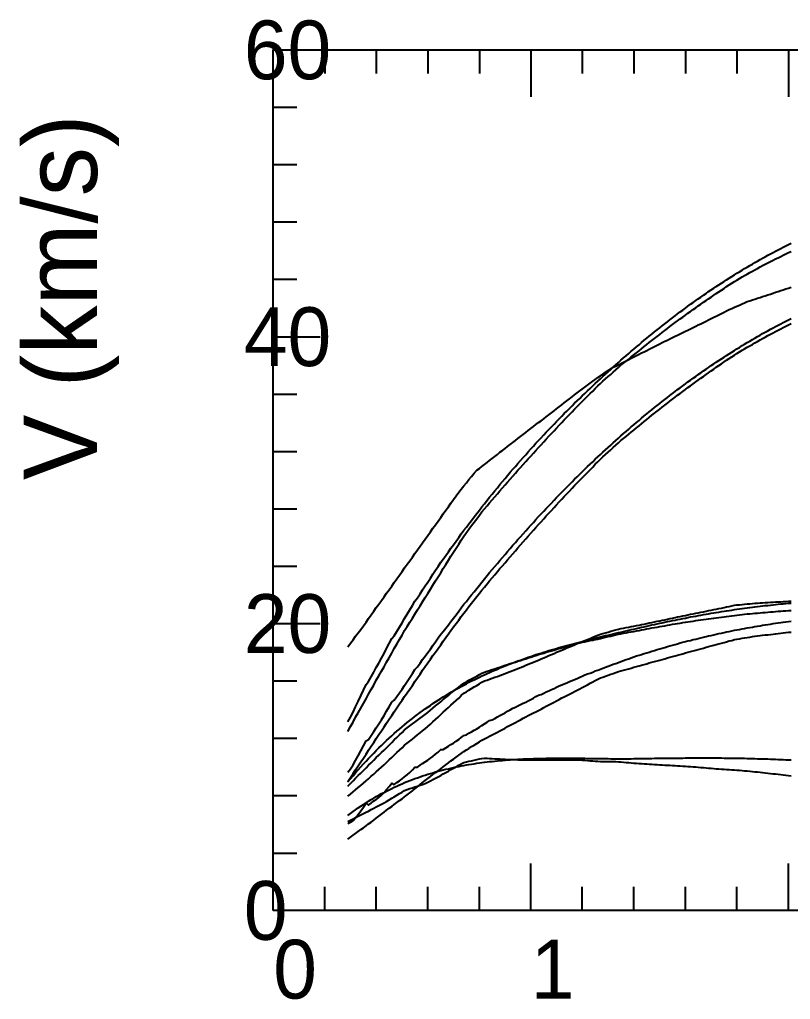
# Model space of a CAD drawing. Extents: x -35 to 181, y -35 to 143.
# Drawn here: x -34.5 to 70.4, y -12.1 to 121.3 of the extents above; entities that cross this region are included whole.
import ezdxf

# ---------------------------------------------------------------- set-up
doc = ezdxf.new("R2010")
doc.units = 0

msp = doc.modelspace()

# ---------------------------------------------------------------- linework, layer by layer
at = {"color": 0}
for p, q in [((7.01, 117.13), (7.01, 113.93)), ((14.03, 117.13), (14.03, 113.93)), ((21.04, 117.13), (21.04, 113.93)), ((28.06, 117.13), (28.06, 113.93)), ((35.07, 117.13), (35.07, 110.73)), ((42.08, 117.13), (42.08, 113.93)), ((49.1, 117.13), (49.1, 113.93)), ((56.11, 117.13), (56.11, 113.93)), ((63.13, 117.13), (63.13, 113.93)), ((70.14, 117.13), (70.14, 110.73)), ((0, 109.32), (3.2, 109.32)), ((0, 101.51), (3.2, 101.51)), ((0, 93.71), (3.2, 93.71)), ((0, 85.9), (3.2, 85.9)), ((0, 78.09), (6.4, 78.09)), ((0, 70.28), (3.2, 70.28)), ((0, 62.47), (3.2, 62.47)), ((0, 54.66), (3.2, 54.66)), ((0, 46.85), (3.2, 46.85)), ((0, 39.04), (6.4, 39.04)), ((0, 31.24), (3.2, 31.24)), ((0, 23.43), (3.2, 23.43)), ((0, 15.62), (3.2, 15.62)), ((0, 7.81), (3.2, 7.81)), ((35.07, 0), (35.07, 6.4)), ((70.14, 0), (70.14, 6.4)), ((7.01, 0), (7.01, 3.2)), ((14.03, 0), (14.03, 3.2)), ((21.04, 0), (21.04, 3.2)), ((28.06, 0), (28.06, 3.2)), ((42.08, 0), (42.08, 3.2)), ((49.1, 0), (49.1, 3.2)), ((56.11, 0), (56.11, 3.2)), ((63.13, 0), (63.13, 3.2))]:
    msp.add_line(p, q, dxfattribs=at)
msp.add_lwpolyline([(0, 0), (0, 117.13), (179.2, 117.13), (179.2, 0)], close=True, dxfattribs=at)
at = {"color": 3}
for points in [[(10.17, 25.68), (10.52, 26.32), (10.87, 27), (11.22, 27.71), (11.57, 28.45), (11.92, 29.2), (12.27, 29.97), (12.63, 30.75), (12.98, 31.14), (13.33, 31.8), (13.68, 32.44), (14.03, 33.05), (14.38, 33.67), (14.73, 34.32), (15.08, 34.97), (15.43, 35.64), (15.78, 36.31), (16.13, 36.99), (16.48, 37.39), (16.83, 37.98), (17.18, 38.57), (17.54, 39.13), (17.89, 39.71), (18.24, 40.3), (18.59, 40.89), (18.94, 41.49), (19.29, 42.09), (19.64, 42.54), (19.99, 43.08), (20.34, 43.63), (20.69, 44.16), (21.04, 44.68), (21.39, 45.21), (21.74, 45.75), (22.09, 46.29), (22.44, 46.83), (22.8, 47.38), (23.15, 47.8), (23.5, 48.3), (23.85, 48.8), (24.2, 49.29), (24.55, 49.77), (24.9, 50.26), (25.25, 50.75), (25.6, 51.25), (25.95, 51.74), (26.3, 52.16), (26.65, 52.63), (27, 53.09), (27.35, 53.56), (27.71, 54.01), (28.06, 54.46), (28.41, 54.91), (28.76, 55.36), (29.11, 55.82), (29.46, 56.27), (29.81, 56.66), (30.16, 57.1), (30.51, 57.54), (30.86, 57.95), (31.21, 58.37), (31.56, 58.79), (31.91, 59.21), (32.26, 59.63), (32.62, 60.05), (32.97, 60.43), (33.32, 60.83), (33.67, 61.23), (34.02, 61.64), (34.37, 62.03), (34.72, 62.42), (35.07, 62.81), (35.42, 63.2), (35.77, 63.59), (36.12, 63.98), (36.47, 64.33), (36.82, 64.71), (37.17, 65.09), (37.53, 65.46), (37.88, 65.82), (38.23, 66.18), (38.58, 66.55), (38.93, 66.91), (39.28, 67.28), (39.63, 67.62), (39.98, 67.97), (40.33, 68.32), (40.68, 68.68), (41.03, 69.02), (41.38, 69.36), (41.73, 69.7), (42.08, 70.04), (42.43, 70.38), (42.79, 70.72), (43.14, 71.05), (43.49, 71.38), (43.84, 71.72), (44.19, 72.04), (44.54, 72.36), (44.89, 72.68), (45.24, 73), (45.59, 73.32), (45.94, 73.64), (46.29, 73.95), (46.64, 74.26), (46.99, 74.57), (47.34, 74.89), (47.7, 75.19), (48.05, 75.5), (48.4, 75.8), (48.75, 76.1), (49.1, 76.4), (49.45, 76.7), (49.8, 77), (50.15, 77.29), (50.5, 77.6), (50.85, 77.88), (51.2, 78.17), (51.55, 78.45), (51.9, 78.73), (52.25, 79.01), (52.61, 79.3), (52.96, 79.57), (53.31, 79.85), (53.66, 80.12), (54.01, 80.4), (54.36, 80.67), (54.71, 80.93), (55.06, 81.2), (55.41, 81.46), (55.76, 81.72), (56.11, 81.98), (56.46, 82.24), (56.81, 82.5), (57.16, 82.76), (57.52, 83), (57.87, 83.25), (58.22, 83.49), (58.57, 83.74), (58.92, 83.98), (59.27, 84.22), (59.62, 84.46), (59.97, 84.69), (60.32, 84.93), (60.67, 85.17), (61.02, 85.39), (61.37, 85.62), (61.72, 85.84), (62.07, 86.06), (62.42, 86.28), (62.78, 86.5), (63.13, 86.72), (63.48, 86.94), (63.83, 87.16), (64.18, 87.37), (64.53, 87.57), (64.88, 87.78), (65.23, 87.98), (65.58, 88.18), (65.93, 88.38), (66.28, 88.58), (66.63, 88.77), (66.98, 88.97), (67.33, 89.17), (67.69, 89.35), (68.04, 89.54), (68.39, 89.72), (68.74, 89.9), (69.09, 90.08), (69.44, 90.26), (69.79, 90.44), (70.14, 90.62), (70.49, 90.8)], [(10.17, 18.8), (10.52, 19.28), (10.87, 19.82), (11.22, 20.41), (11.57, 21.04), (11.92, 21.7), (12.27, 22.38), (12.63, 23.08), (12.98, 23.28), (13.33, 23.82), (13.68, 24.37), (14.03, 24.86), (14.38, 25.39), (14.73, 25.94), (15.08, 26.52), (15.43, 27.11), (15.78, 27.72), (16.13, 28.34), (16.48, 28.6), (16.83, 29.12), (17.18, 29.63), (17.54, 30.12), (17.89, 30.63), (18.24, 31.15), (18.59, 31.69), (18.94, 32.23), (19.29, 32.79), (19.64, 33.15), (19.99, 33.64), (20.34, 34.13), (20.69, 34.61), (21.04, 35.09), (21.39, 35.57), (21.74, 36.07), (22.09, 36.57), (22.44, 37.08), (22.8, 37.59), (23.15, 37.95), (23.5, 38.42), (23.85, 38.89), (24.2, 39.34), (24.55, 39.79), (24.9, 40.25), (25.25, 40.72), (25.6, 41.19), (25.95, 41.67), (26.3, 42.05), (26.65, 42.5), (27, 42.94), (27.35, 43.38), (27.71, 43.81), (28.06, 44.25), (28.41, 44.68), (28.76, 45.12), (29.11, 45.57), (29.46, 46.01), (29.81, 46.38), (30.16, 46.8), (30.51, 47.23), (30.86, 47.64), (31.21, 48.05), (31.56, 48.46), (31.91, 48.87), (32.26, 49.28), (32.62, 49.7), (32.97, 50.07), (33.32, 50.47), (33.67, 50.87), (34.02, 51.27), (34.37, 51.66), (34.72, 52.04), (35.07, 52.43), (35.42, 52.82), (35.77, 53.21), (36.12, 53.61), (36.47, 53.96), (36.82, 54.33), (37.17, 54.72), (37.53, 55.09), (37.88, 55.45), (38.23, 55.82), (38.58, 56.18), (38.93, 56.55), (39.28, 56.92), (39.63, 57.26), (39.98, 57.62), (40.33, 57.97), (40.68, 58.33), (41.03, 58.68), (41.38, 59.02), (41.73, 59.36), (42.08, 59.71), (42.43, 60.05), (42.79, 60.4), (43.14, 60.72), (43.49, 61.06), (43.84, 61.4), (44.19, 61.72), (44.54, 62.05), (44.89, 62.37), (45.24, 62.69), (45.59, 63.02), (45.94, 63.34), (46.29, 63.65), (46.64, 63.97), (46.99, 64.28), (47.34, 64.6), (47.7, 64.9), (48.05, 65.2), (48.4, 65.51), (48.75, 65.81), (49.1, 66.11), (49.45, 66.41), (49.8, 66.7), (50.15, 67), (50.5, 67.3), (50.85, 67.59), (51.2, 67.87), (51.55, 68.15), (51.9, 68.43), (52.25, 68.71), (52.61, 69), (52.96, 69.27), (53.31, 69.55), (53.66, 69.82), (54.01, 70.1), (54.36, 70.36), (54.71, 70.63), (55.06, 70.89), (55.41, 71.15), (55.76, 71.41), (56.11, 71.67), (56.46, 71.93), (56.81, 72.18), (57.16, 72.45), (57.52, 72.69), (57.87, 72.94), (58.22, 73.18), (58.57, 73.43), (58.92, 73.67), (59.27, 73.91), (59.62, 74.15), (59.97, 74.39), (60.32, 74.62), (60.67, 74.86), (61.02, 75.09), (61.37, 75.31), (61.72, 75.54), (62.07, 75.76), (62.42, 75.98), (62.78, 76.2), (63.13, 76.43), (63.48, 76.64), (63.83, 76.87), (64.18, 77.08), (64.53, 77.28), (64.88, 77.49), (65.23, 77.7), (65.58, 77.9), (65.93, 78.1), (66.28, 78.31), (66.63, 78.51), (66.98, 78.7), (67.33, 78.91), (67.69, 79.1), (68.04, 79.29), (68.39, 79.47), (68.74, 79.66), (69.09, 79.85), (69.44, 80.03), (69.79, 80.21), (70.14, 80.4), (70.49, 80.58)], [(10.17, 17.49), (10.52, 17.92), (10.87, 18.33), (11.22, 18.74), (11.57, 19.15), (11.92, 19.54), (12.27, 19.93), (12.63, 20.31), (12.98, 20.69), (13.33, 21.06), (13.68, 21.42), (14.03, 21.77), (14.38, 22.12), (14.73, 22.46), (15.08, 22.8), (15.43, 23.13), (15.78, 23.45), (16.13, 23.77), (16.48, 24.08), (16.83, 24.39), (17.18, 24.69), (17.54, 24.99), (17.89, 25.28), (18.24, 25.56), (18.59, 25.84), (18.94, 26.12), (19.29, 26.39), (19.64, 26.65), (19.99, 26.92), (20.34, 27.17), (20.69, 27.42), (21.04, 27.67), (21.39, 27.91), (21.74, 28.15), (22.09, 28.38), (22.44, 28.61), (22.8, 28.83), (23.15, 29.05), (23.5, 29.27), (23.85, 29.48), (24.2, 29.69), (24.55, 29.9), (24.9, 30.1), (25.25, 30.29), (25.6, 30.49), (25.95, 30.68), (26.3, 30.86), (26.65, 31.05), (27, 31.23), (27.35, 31.4), (27.71, 31.58), (28.06, 31.75), (28.41, 31.91), (28.76, 32.08), (29.11, 32.24), (29.46, 32.39), (29.81, 32.55), (30.16, 32.7), (30.51, 32.85), (30.86, 33), (31.21, 33.14), (31.56, 33.28), (31.91, 33.42), (32.26, 33.56), (32.62, 33.69), (32.97, 33.83), (33.32, 33.96), (33.67, 34.08), (34.02, 34.21), (34.37, 34.33), (34.72, 34.45), (35.07, 34.57), (35.42, 34.69), (35.77, 34.81), (36.12, 34.92), (36.47, 35.03), (36.82, 35.14), (37.17, 35.25), (37.53, 35.36), (37.88, 35.46), (38.23, 35.57), (38.58, 35.67), (38.93, 35.77), (39.28, 35.87), (39.63, 35.97), (39.98, 36.06), (40.33, 36.16), (40.68, 36.25), (41.03, 36.35), (41.38, 36.44), (41.73, 36.53), (42.08, 36.62), (42.43, 36.71), (42.79, 36.8), (43.14, 36.89), (43.49, 36.97), (43.84, 37.06), (44.19, 37.14), (44.54, 37.23), (44.89, 37.31), (45.24, 37.4), (45.59, 37.48), (45.94, 37.56), (46.29, 37.64), (46.64, 37.73), (46.99, 37.81), (47.34, 37.89), (47.7, 37.97), (48.05, 38.05), (48.4, 38.14), (48.75, 38.22), (49.1, 38.3), (49.45, 38.38), (49.8, 38.46), (50.15, 38.54), (50.5, 38.62), (50.85, 38.7), (51.2, 38.78), (51.55, 38.85), (51.9, 38.93), (52.25, 39.01), (52.61, 39.08), (52.96, 39.16), (53.31, 39.23), (53.66, 39.31), (54.01, 39.38), (54.36, 39.45), (54.71, 39.52), (55.06, 39.59), (55.41, 39.66), (55.76, 39.73), (56.11, 39.8), (56.46, 39.87), (56.81, 39.94), (57.16, 40), (57.52, 40.07), (57.87, 40.13), (58.22, 40.19), (58.57, 40.26), (58.92, 40.32), (59.27, 40.38), (59.62, 40.44), (59.97, 40.5), (60.32, 40.56), (60.67, 40.61), (61.02, 40.67), (61.37, 40.72), (61.72, 40.78), (62.07, 40.83), (62.42, 40.88), (62.78, 40.94), (63.13, 40.99), (63.48, 41.04), (63.83, 41.09), (64.18, 41.13), (64.53, 41.18), (64.88, 41.23), (65.23, 41.27), (65.58, 41.32), (65.93, 41.36), (66.28, 41.4), (66.63, 41.44), (66.98, 41.49), (67.33, 41.52), (67.69, 41.56), (68.04, 41.6), (68.39, 41.64), (68.74, 41.67), (69.09, 41.71), (69.44, 41.74), (69.79, 41.78), (70.14, 41.81), (70.49, 41.84)]]:
    msp.add_lwpolyline(points, dxfattribs=at)
at = {"color": 4}
for points in [[(10.17, 24.36), (10.52, 25.01), (10.87, 25.64), (11.22, 26.28), (11.57, 26.91), (11.92, 27.53), (12.27, 28.16), (12.63, 28.78), (12.98, 29.42), (13.33, 30.05), (13.68, 30.68), (14.03, 31.32), (14.38, 31.93), (14.73, 32.55), (15.08, 33.17), (15.43, 33.78), (15.78, 34.4), (16.13, 35.01), (16.48, 35.64), (16.83, 36.25), (17.18, 36.87), (17.54, 37.48), (17.89, 38.08), (18.24, 38.66), (18.59, 39.22), (18.94, 39.78), (19.29, 40.34), (19.64, 40.9), (19.99, 41.46), (20.34, 42.02), (20.69, 42.58), (21.04, 43.14), (21.39, 43.71), (21.74, 44.28), (22.09, 44.85), (22.44, 45.41), (22.8, 45.97), (23.15, 46.55), (23.5, 47.1), (23.85, 47.67), (24.2, 48.22), (24.55, 48.77), (24.9, 49.31), (25.25, 49.86), (25.6, 50.4), (25.95, 50.94), (26.3, 51.42), (26.65, 51.9), (27, 52.37), (27.35, 52.85), (27.71, 53.32), (28.06, 53.78), (28.41, 54.25), (28.76, 54.68), (29.11, 55.08), (29.46, 55.49), (29.81, 55.9), (30.16, 56.3), (30.51, 56.71), (30.86, 57.11), (31.21, 57.51), (31.56, 57.91), (31.91, 58.3), (32.26, 58.7), (32.62, 59.1), (32.97, 59.5), (33.32, 59.9), (33.67, 60.29), (34.02, 60.69), (34.37, 61.08), (34.72, 61.47), (35.07, 61.85), (35.42, 62.23), (35.77, 62.62), (36.12, 63), (36.47, 63.39), (36.82, 63.77), (37.17, 64.16), (37.53, 64.54), (37.88, 64.91), (38.23, 65.29), (38.58, 65.66), (38.93, 66.03), (39.28, 66.4), (39.63, 66.77), (39.98, 67.14), (40.33, 67.5), (40.68, 67.87), (41.03, 68.23), (41.38, 68.58), (41.73, 68.94), (42.08, 69.29), (42.43, 69.63), (42.79, 69.98), (43.14, 70.34), (43.49, 70.68), (43.84, 71.04), (44.19, 71.38), (44.54, 71.71), (44.89, 72.02), (45.24, 72.34), (45.59, 72.65), (45.94, 72.96), (46.29, 73.28), (46.64, 73.59), (46.99, 73.9), (47.34, 74.2), (47.7, 74.49), (48.05, 74.77), (48.4, 75.05), (48.75, 75.34), (49.1, 75.62), (49.45, 75.89), (49.8, 76.18), (50.15, 76.46), (50.5, 76.75), (50.85, 77.03), (51.2, 77.3), (51.55, 77.58), (51.9, 77.85), (52.25, 78.12), (52.61, 78.39), (52.96, 78.67), (53.31, 78.94), (53.66, 79.2), (54.01, 79.47), (54.36, 79.74), (54.71, 80), (55.06, 80.26), (55.41, 80.51), (55.76, 80.77), (56.11, 81.02), (56.46, 81.28), (56.81, 81.53), (57.16, 81.79), (57.52, 82.04), (57.87, 82.28), (58.22, 82.53), (58.57, 82.77), (58.92, 83.01), (59.27, 83.25), (59.62, 83.49), (59.97, 83.73), (60.32, 83.97), (60.67, 84.21), (61.02, 84.44), (61.37, 84.67), (61.72, 84.9), (62.07, 85.13), (62.42, 85.36), (62.78, 85.58), (63.13, 85.8), (63.48, 86.01), (63.83, 86.22), (64.18, 86.42), (64.53, 86.62), (64.88, 86.82), (65.23, 87.01), (65.58, 87.21), (65.93, 87.39), (66.28, 87.58), (66.63, 87.77), (66.98, 87.95), (67.33, 88.14), (67.69, 88.32), (68.04, 88.49), (68.39, 88.67), (68.74, 88.84), (69.09, 89.01), (69.44, 89.18), (69.79, 89.36), (70.14, 89.53), (70.49, 89.7)], [(10.17, 17.54), (10.52, 18.09), (10.87, 18.62), (11.22, 19.15), (11.57, 19.68), (11.92, 20.21), (12.27, 20.74), (12.63, 21.27), (12.98, 21.81), (13.33, 22.34), (13.68, 22.87), (14.03, 23.41), (14.38, 23.94), (14.73, 24.46), (15.08, 24.98), (15.43, 25.5), (15.78, 26.01), (16.13, 26.52), (16.48, 27.05), (16.83, 27.57), (17.18, 28.1), (17.54, 28.6), (17.89, 29.11), (18.24, 29.61), (18.59, 30.12), (18.94, 30.63), (19.29, 31.14), (19.64, 31.66), (19.99, 32.17), (20.34, 32.68), (20.69, 33.2), (21.04, 33.69), (21.39, 34.19), (21.74, 34.68), (22.09, 35.17), (22.44, 35.66), (22.8, 36.15), (23.15, 36.65), (23.5, 37.14), (23.85, 37.63), (24.2, 38.11), (24.55, 38.58), (24.9, 39.05), (25.25, 39.52), (25.6, 39.99), (25.95, 40.46), (26.3, 40.92), (26.65, 41.37), (27, 41.82), (27.35, 42.28), (27.71, 42.72), (28.06, 43.16), (28.41, 43.6), (28.76, 44.02), (29.11, 44.44), (29.46, 44.85), (29.81, 45.28), (30.16, 45.69), (30.51, 46.11), (30.86, 46.52), (31.21, 46.92), (31.56, 47.33), (31.91, 47.74), (32.26, 48.14), (32.62, 48.55), (32.97, 48.96), (33.32, 49.37), (33.67, 49.77), (34.02, 50.18), (34.37, 50.57), (34.72, 50.96), (35.07, 51.35), (35.42, 51.74), (35.77, 52.12), (36.12, 52.51), (36.47, 52.9), (36.82, 53.29), (37.17, 53.69), (37.53, 54.07), (37.88, 54.45), (38.23, 54.83), (38.58, 55.21), (38.93, 55.59), (39.28, 55.96), (39.63, 56.34), (39.98, 56.71), (40.33, 57.08), (40.68, 57.46), (41.03, 57.82), (41.38, 58.18), (41.73, 58.54), (42.08, 58.9), (42.43, 59.26), (42.79, 59.62), (43.14, 59.99), (43.49, 60.35), (43.84, 60.72), (44.19, 61.07), (44.54, 61.43), (44.89, 61.73), (45.24, 62.05), (45.59, 62.36), (45.94, 62.68), (46.29, 63), (46.64, 63.32), (46.99, 63.63), (47.34, 63.94), (47.7, 64.23), (48.05, 64.52), (48.4, 64.81), (48.75, 65.1), (49.1, 65.38), (49.45, 65.67), (49.8, 65.97), (50.15, 66.25), (50.5, 66.55), (50.85, 66.83), (51.2, 67.11), (51.55, 67.39), (51.9, 67.66), (52.25, 67.94), (52.61, 68.21), (52.96, 68.49), (53.31, 68.77), (53.66, 69.04), (54.01, 69.32), (54.36, 69.58), (54.71, 69.85), (55.06, 70.11), (55.41, 70.37), (55.76, 70.63), (56.11, 70.89), (56.46, 71.16), (56.81, 71.42), (57.16, 71.68), (57.52, 71.93), (57.87, 72.19), (58.22, 72.44), (58.57, 72.69), (58.92, 72.93), (59.27, 73.18), (59.62, 73.43), (59.97, 73.68), (60.32, 73.92), (60.67, 74.17), (61.02, 74.41), (61.37, 74.65), (61.72, 74.88), (62.07, 75.11), (62.42, 75.35), (62.78, 75.58), (63.13, 75.81), (63.48, 76.02), (63.83, 76.24), (64.18, 76.44), (64.53, 76.65), (64.88, 76.85), (65.23, 77.05), (65.58, 77.26), (65.93, 77.45), (66.28, 77.65), (66.63, 77.84), (66.98, 78.03), (67.33, 78.23), (67.69, 78.42), (68.04, 78.6), (68.39, 78.78), (68.74, 78.96), (69.09, 79.14), (69.44, 79.32), (69.79, 79.51), (70.14, 79.69), (70.49, 79.87)], [(10.17, 16.91), (10.52, 17.27), (10.87, 17.63), (11.22, 17.99), (11.57, 18.35), (11.92, 18.7), (12.27, 19.05), (12.63, 19.4), (12.98, 19.75), (13.33, 20.1), (13.68, 20.45), (14.03, 20.8), (14.38, 21.14), (14.73, 21.48), (15.08, 21.82), (15.43, 22.15), (15.78, 22.51), (16.13, 22.86), (16.48, 23.2), (16.83, 23.54), (17.18, 23.88), (17.54, 24.22), (17.89, 24.56), (18.24, 24.85), (18.59, 25.11), (18.94, 25.38), (19.29, 25.64), (19.64, 25.9), (19.99, 26.15), (20.34, 26.41), (20.69, 26.66), (21.04, 26.95), (21.39, 27.24), (21.74, 27.54), (22.09, 27.83), (22.44, 28.12), (22.8, 28.41), (23.15, 28.69), (23.5, 28.98), (23.85, 29.26), (24.2, 29.55), (24.55, 29.83), (24.9, 30.11), (25.25, 30.39), (25.6, 30.67), (25.95, 30.94), (26.3, 31.13), (26.65, 31.33), (27, 31.52), (27.35, 31.71), (27.71, 31.9), (28.06, 32.09), (28.41, 32.28), (28.76, 32.43), (29.11, 32.55), (29.46, 32.67), (29.81, 32.79), (30.16, 32.9), (30.51, 33.02), (30.86, 33.13), (31.21, 33.25), (31.56, 33.36), (31.91, 33.48), (32.26, 33.59), (32.62, 33.7), (32.97, 33.81), (33.32, 33.92), (33.67, 34.03), (34.02, 34.14), (34.37, 34.26), (34.72, 34.37), (35.07, 34.48), (35.42, 34.59), (35.77, 34.7), (36.12, 34.81), (36.47, 34.92), (36.82, 35.02), (37.17, 35.13), (37.53, 35.23), (37.88, 35.34), (38.23, 35.44), (38.58, 35.54), (38.93, 35.64), (39.28, 35.74), (39.63, 35.84), (39.98, 35.94), (40.33, 36.03), (40.68, 36.13), (41.03, 36.22), (41.38, 36.32), (41.73, 36.41), (42.08, 36.49), (42.43, 36.57), (42.79, 36.64), (43.14, 36.72), (43.49, 36.79), (43.84, 36.87), (44.19, 36.94), (44.54, 37.01), (44.89, 37.1), (45.24, 37.18), (45.59, 37.26), (45.94, 37.35), (46.29, 37.43), (46.64, 37.51), (46.99, 37.59), (47.34, 37.66), (47.7, 37.72), (48.05, 37.79), (48.4, 37.85), (48.75, 37.92), (49.1, 37.98), (49.45, 38.04), (49.8, 38.11), (50.15, 38.18), (50.5, 38.24), (50.85, 38.31), (51.2, 38.37), (51.55, 38.44), (51.9, 38.5), (52.25, 38.56), (52.61, 38.63), (52.96, 38.69), (53.31, 38.75), (53.66, 38.81), (54.01, 38.88), (54.36, 38.94), (54.71, 39), (55.06, 39.06), (55.41, 39.11), (55.76, 39.17), (56.11, 39.23), (56.46, 39.28), (56.81, 39.34), (57.16, 39.39), (57.52, 39.44), (57.87, 39.49), (58.22, 39.54), (58.57, 39.59), (58.92, 39.64), (59.27, 39.69), (59.62, 39.73), (59.97, 39.78), (60.32, 39.82), (60.67, 39.87), (61.02, 39.92), (61.37, 39.97), (61.72, 40.02), (62.07, 40.06), (62.42, 40.11), (62.78, 40.15), (63.13, 40.19), (63.48, 40.23), (63.83, 40.27), (64.18, 40.31), (64.53, 40.35), (64.88, 40.38), (65.23, 40.42), (65.58, 40.45), (65.93, 40.48), (66.28, 40.52), (66.63, 40.55), (66.98, 40.57), (67.33, 40.6), (67.69, 40.63), (68.04, 40.66), (68.39, 40.69), (68.74, 40.71), (69.09, 40.74), (69.44, 40.77), (69.79, 40.79), (70.14, 40.82), (70.49, 40.84)]]:
    msp.add_lwpolyline(points, dxfattribs=at)
at = {"color": 6}
for points in [[(10.17, 35.89), (10.52, 36.36), (10.87, 36.84), (11.22, 37.31), (11.57, 37.78), (11.92, 38.25), (12.27, 38.75), (12.63, 39.24), (12.98, 39.73), (13.33, 40.23), (13.68, 40.72), (14.03, 41.21), (14.38, 41.7), (14.73, 42.19), (15.08, 42.68), (15.43, 43.17), (15.78, 43.65), (16.13, 44.15), (16.48, 44.64), (16.83, 45.14), (17.18, 45.63), (17.54, 46.12), (17.89, 46.62), (18.24, 47.11), (18.59, 47.6), (18.94, 48.09), (19.29, 48.58), (19.64, 49.07), (19.99, 49.56), (20.34, 50.05), (20.69, 50.54), (21.04, 51.04), (21.39, 51.53), (21.74, 52.02), (22.09, 52.5), (22.44, 52.99), (22.8, 53.48), (23.15, 53.97), (23.5, 54.46), (23.85, 54.95), (24.2, 55.44), (24.55, 55.93), (24.9, 56.42), (25.25, 56.91), (25.6, 57.35), (25.95, 57.78), (26.3, 58.21), (26.65, 58.64), (27, 59.07), (27.35, 59.5), (27.71, 59.93), (28.06, 60.16), (28.41, 60.43), (28.76, 60.71), (29.11, 60.98), (29.46, 61.25), (29.81, 61.53), (30.16, 61.8), (30.51, 62.07), (30.86, 62.35), (31.21, 62.62), (31.56, 62.89), (31.91, 63.16), (32.26, 63.43), (32.62, 63.7), (32.97, 63.97), (33.32, 64.24), (33.67, 64.51), (34.02, 64.78), (34.37, 65.05), (34.72, 65.32), (35.07, 65.58), (35.42, 65.85), (35.77, 66.12), (36.12, 66.39), (36.47, 66.66), (36.82, 66.93), (37.17, 67.2), (37.53, 67.47), (37.88, 67.74), (38.23, 68.01), (38.58, 68.28), (38.93, 68.55), (39.28, 68.82), (39.63, 69.09), (39.98, 69.36), (40.33, 69.63), (40.68, 69.9), (41.03, 70.17), (41.38, 70.44), (41.73, 70.7), (42.08, 70.97), (42.43, 71.24), (42.79, 71.5), (43.14, 71.77), (43.49, 72.04), (43.84, 72.28), (44.19, 72.52), (44.54, 72.76), (44.89, 73), (45.24, 73.24), (45.59, 73.48), (45.94, 73.72), (46.29, 73.93), (46.64, 74.1), (46.99, 74.28), (47.34, 74.46), (47.7, 74.64), (48.05, 74.82), (48.4, 75), (48.75, 75.18), (49.1, 75.35), (49.45, 75.53), (49.8, 75.7), (50.15, 75.88), (50.5, 76.05), (50.85, 76.23), (51.2, 76.4), (51.55, 76.58), (51.9, 76.76), (52.25, 76.93), (52.61, 77.11), (52.96, 77.28), (53.31, 77.46), (53.66, 77.63), (54.01, 77.81), (54.36, 77.98), (54.71, 78.15), (55.06, 78.32), (55.41, 78.49), (55.76, 78.66), (56.11, 78.83), (56.46, 79), (56.81, 79.17), (57.16, 79.34), (57.52, 79.51), (57.87, 79.69), (58.22, 79.86), (58.57, 80.03), (58.92, 80.2), (59.27, 80.38), (59.62, 80.55), (59.97, 80.73), (60.32, 80.9), (60.67, 81.08), (61.02, 81.25), (61.37, 81.43), (61.72, 81.61), (62.07, 81.78), (62.42, 81.93), (62.78, 82.09), (63.13, 82.24), (63.48, 82.4), (63.83, 82.56), (64.18, 82.71), (64.53, 82.87), (64.88, 82.99), (65.23, 83.1), (65.58, 83.22), (65.93, 83.33), (66.28, 83.44), (66.63, 83.56), (66.98, 83.67), (67.33, 83.78), (67.69, 83.9), (68.04, 84.01), (68.39, 84.13), (68.74, 84.25), (69.09, 84.36), (69.44, 84.48), (69.79, 84.59), (70.14, 84.71), (70.49, 84.82)], [(10.17, 9.7), (10.52, 9.96), (10.87, 10.22), (11.22, 10.48), (11.57, 10.73), (11.92, 10.99), (12.27, 11.25), (12.63, 11.5), (12.98, 11.77), (13.33, 12.03), (13.68, 12.3), (14.03, 12.57), (14.38, 12.83), (14.73, 13.1), (15.08, 13.37), (15.43, 13.64), (15.78, 13.9), (16.13, 14.16), (16.48, 14.42), (16.83, 14.68), (17.18, 14.94), (17.54, 15.2), (17.89, 15.46), (18.24, 15.73), (18.59, 16.01), (18.94, 16.29), (19.29, 16.57), (19.64, 16.84), (19.99, 17.12), (20.34, 17.4), (20.69, 17.67), (21.04, 17.94), (21.39, 18.21), (21.74, 18.48), (22.09, 18.75), (22.44, 19.02), (22.8, 19.29), (23.15, 19.56), (23.5, 19.82), (23.85, 20.08), (24.2, 20.34), (24.55, 20.6), (24.9, 20.85), (25.25, 21.11), (25.6, 21.37), (25.95, 21.62), (26.3, 21.84), (26.65, 22.06), (27, 22.29), (27.35, 22.51), (27.71, 22.73), (28.06, 22.95), (28.41, 23.17), (28.76, 23.37), (29.11, 23.55), (29.46, 23.73), (29.81, 23.91), (30.16, 24.09), (30.51, 24.27), (30.86, 24.45), (31.21, 24.63), (31.56, 24.82), (31.91, 25.01), (32.26, 25.2), (32.62, 25.39), (32.97, 25.58), (33.32, 25.77), (33.67, 25.96), (34.02, 26.15), (34.37, 26.33), (34.72, 26.51), (35.07, 26.69), (35.42, 26.87), (35.77, 27.05), (36.12, 27.23), (36.47, 27.41), (36.82, 27.6), (37.17, 27.79), (37.53, 27.97), (37.88, 28.16), (38.23, 28.35), (38.58, 28.54), (38.93, 28.73), (39.28, 28.92), (39.63, 29.09), (39.98, 29.27), (40.33, 29.45), (40.68, 29.63), (41.03, 29.81), (41.38, 29.98), (41.73, 30.16), (42.08, 30.35), (42.43, 30.54), (42.79, 30.72), (43.14, 30.91), (43.49, 31.1), (43.84, 31.28), (44.19, 31.47), (44.54, 31.66), (44.89, 31.76), (45.24, 31.89), (45.59, 32.01), (45.94, 32.14), (46.29, 32.26), (46.64, 32.38), (46.99, 32.51), (47.34, 32.61), (47.7, 32.71), (48.05, 32.8), (48.4, 32.9), (48.75, 32.99), (49.1, 33.09), (49.45, 33.18), (49.8, 33.28), (50.15, 33.38), (50.5, 33.48), (50.85, 33.58), (51.2, 33.68), (51.55, 33.77), (51.9, 33.87), (52.25, 33.97), (52.61, 34.07), (52.96, 34.17), (53.31, 34.26), (53.66, 34.36), (54.01, 34.46), (54.36, 34.56), (54.71, 34.65), (55.06, 34.75), (55.41, 34.85), (55.76, 34.94), (56.11, 35.04), (56.46, 35.13), (56.81, 35.23), (57.16, 35.32), (57.52, 35.42), (57.87, 35.52), (58.22, 35.61), (58.57, 35.71), (58.92, 35.81), (59.27, 35.91), (59.62, 36), (59.97, 36.1), (60.32, 36.2), (60.67, 36.29), (61.02, 36.39), (61.37, 36.48), (61.72, 36.57), (62.07, 36.67), (62.42, 36.76), (62.78, 36.86), (63.13, 36.93), (63.48, 36.98), (63.83, 37.04), (64.18, 37.1), (64.53, 37.15), (64.88, 37.21), (65.23, 37.27), (65.58, 37.32), (65.93, 37.36), (66.28, 37.4), (66.63, 37.45), (66.98, 37.49), (67.33, 37.53), (67.69, 37.57), (68.04, 37.61), (68.39, 37.66), (68.74, 37.69), (69.09, 37.73), (69.44, 37.77), (69.79, 37.81), (70.14, 37.85), (70.49, 37.89)]]:
    msp.add_lwpolyline(points, dxfattribs=at)
at = {"color": 1}
msp.add_lwpolyline([(10.17, 15.53), (10.52, 15.83), (10.87, 16.12), (11.22, 16.42), (11.57, 16.72), (11.92, 17.02), (12.27, 17.32), (12.63, 17.62), (12.98, 17.93), (13.33, 18.25), (13.68, 18.56), (14.03, 18.88), (14.38, 19.2), (14.73, 19.51), (15.08, 19.83), (15.43, 20.15), (15.78, 20.48), (16.13, 20.82), (16.48, 21.15), (16.83, 21.48), (17.18, 21.82), (17.54, 22.15), (17.89, 22.48), (18.24, 22.78), (18.59, 23.05), (18.94, 23.33), (19.29, 23.6), (19.64, 23.88), (19.99, 24.16), (20.34, 24.43), (20.69, 24.71), (21.04, 25.02), (21.39, 25.35), (21.74, 25.67), (22.09, 26), (22.44, 26.32), (22.8, 26.65), (23.15, 26.97), (23.5, 27.3), (23.85, 27.62), (24.2, 27.94), (24.55, 28.26), (24.9, 28.58), (25.25, 28.91), (25.6, 29.23), (25.95, 29.55), (26.3, 29.76), (26.65, 29.98), (27, 30.2), (27.35, 30.41), (27.71, 30.63), (28.06, 30.85), (28.41, 31.07), (28.76, 31.24), (29.11, 31.36), (29.46, 31.48), (29.81, 31.61), (30.16, 31.73), (30.51, 31.85), (30.86, 31.98), (31.21, 32.1), (31.56, 32.24), (31.91, 32.38), (32.26, 32.52), (32.62, 32.66), (32.97, 32.8), (33.32, 32.94), (33.67, 33.08), (34.02, 33.22), (34.37, 33.36), (34.72, 33.51), (35.07, 33.65), (35.42, 33.79), (35.77, 33.93), (36.12, 34.08), (36.47, 34.22), (36.82, 34.37), (37.17, 34.52), (37.53, 34.68), (37.88, 34.83), (38.23, 34.98), (38.58, 35.13), (38.93, 35.29), (39.28, 35.44), (39.63, 35.58), (39.98, 35.73), (40.33, 35.88), (40.68, 36.02), (41.03, 36.17), (41.38, 36.32), (41.73, 36.46), (42.08, 36.6), (42.43, 36.74), (42.79, 36.89), (43.14, 37.03), (43.49, 37.17), (43.84, 37.31), (44.19, 37.45), (44.54, 37.59), (44.89, 37.68), (45.24, 37.78), (45.59, 37.89), (45.94, 37.99), (46.29, 38.09), (46.64, 38.19), (46.99, 38.3), (47.34, 38.37), (47.7, 38.43), (48.05, 38.5), (48.4, 38.56), (48.75, 38.63), (49.1, 38.7), (49.45, 38.76), (49.8, 38.83), (50.15, 38.9), (50.5, 38.98), (50.85, 39.05), (51.2, 39.12), (51.55, 39.2), (51.9, 39.27), (52.25, 39.35), (52.61, 39.42), (52.96, 39.49), (53.31, 39.57), (53.66, 39.64), (54.01, 39.72), (54.36, 39.79), (54.71, 39.87), (55.06, 39.94), (55.41, 40.01), (55.76, 40.08), (56.11, 40.16), (56.46, 40.23), (56.81, 40.3), (57.16, 40.37), (57.52, 40.45), (57.87, 40.52), (58.22, 40.59), (58.57, 40.66), (58.92, 40.73), (59.27, 40.8), (59.62, 40.87), (59.97, 40.94), (60.32, 41.01), (60.67, 41.09), (61.02, 41.16), (61.37, 41.23), (61.72, 41.31), (62.07, 41.38), (62.42, 41.45), (62.78, 41.53), (63.13, 41.58), (63.48, 41.61), (63.83, 41.65), (64.18, 41.68), (64.53, 41.72), (64.88, 41.75), (65.23, 41.79), (65.58, 41.83), (65.93, 41.84), (66.28, 41.86), (66.63, 41.88), (66.98, 41.9), (67.33, 41.92), (67.69, 41.94), (68.04, 41.96), (68.39, 41.98), (68.74, 42), (69.09, 42.02), (69.44, 42.04), (69.79, 42.06), (70.14, 42.08), (70.49, 42.1)], dxfattribs=at)
at = {"color": 2}
for points in [[(10.17, 15.53), (10.52, 15.83), (10.87, 16.12), (11.22, 16.42), (11.57, 16.72), (11.92, 17.02), (12.27, 17.32), (12.63, 17.62), (12.98, 17.93), (13.33, 18.25), (13.68, 18.56), (14.03, 18.88), (14.38, 19.2), (14.73, 19.51), (15.08, 19.83), (15.43, 20.15), (15.78, 20.48), (16.13, 20.82), (16.48, 21.15), (16.83, 21.48), (17.18, 21.82), (17.54, 22.15), (17.89, 22.48), (18.24, 22.78), (18.59, 23.05), (18.94, 23.33), (19.29, 23.6), (19.64, 23.88), (19.99, 24.16), (20.34, 24.43), (20.69, 24.71), (21.04, 25.02), (21.39, 25.35), (21.74, 25.67), (22.09, 26), (22.44, 26.32), (22.8, 26.65), (23.15, 26.97), (23.5, 27.3), (23.85, 27.62), (24.2, 27.94), (24.55, 28.26), (24.9, 28.58), (25.25, 28.91), (25.6, 29.23), (25.95, 29.55), (26.3, 29.76), (26.65, 29.98), (27, 30.2), (27.35, 30.41), (27.71, 30.63), (28.06, 30.85), (28.41, 31.07), (28.76, 31.24), (29.11, 31.36), (29.46, 31.48), (29.81, 31.61), (30.16, 31.73), (30.51, 31.85), (30.86, 31.98), (31.21, 32.1), (31.56, 32.24), (31.91, 32.38), (32.26, 32.52), (32.62, 32.66), (32.97, 32.8), (33.32, 32.94), (33.67, 33.08), (34.02, 33.22), (34.37, 33.36), (34.72, 33.51), (35.07, 33.65), (35.42, 33.79), (35.77, 33.93), (36.12, 34.08), (36.47, 34.22), (36.82, 34.37), (37.17, 34.52), (37.53, 34.68), (37.88, 34.83), (38.23, 34.98), (38.58, 35.13), (38.93, 35.29), (39.28, 35.44), (39.63, 35.58), (39.98, 35.73), (40.33, 35.88), (40.68, 36.02), (41.03, 36.17), (41.38, 36.32), (41.73, 36.46), (42.08, 36.6), (42.43, 36.74), (42.79, 36.89), (43.14, 37.03), (43.49, 37.17), (43.84, 37.31), (44.19, 37.45), (44.54, 37.59), (44.89, 37.68), (45.24, 37.78), (45.59, 37.89), (45.94, 37.99), (46.29, 38.09), (46.64, 38.19), (46.99, 38.3), (47.34, 38.37), (47.7, 38.43), (48.05, 38.5), (48.4, 38.56), (48.75, 38.63), (49.1, 38.7), (49.45, 38.76), (49.8, 38.83), (50.15, 38.9), (50.5, 38.98), (50.85, 39.05), (51.2, 39.12), (51.55, 39.2), (51.9, 39.27), (52.25, 39.35), (52.61, 39.42), (52.96, 39.49), (53.31, 39.57), (53.66, 39.64), (54.01, 39.72), (54.36, 39.79), (54.71, 39.87), (55.06, 39.94), (55.41, 40.01), (55.76, 40.08), (56.11, 40.16), (56.46, 40.23), (56.81, 40.3), (57.16, 40.37), (57.52, 40.45), (57.87, 40.52), (58.22, 40.59), (58.57, 40.66), (58.92, 40.73), (59.27, 40.8), (59.62, 40.87), (59.97, 40.94), (60.32, 41.01), (60.67, 41.09), (61.02, 41.16), (61.37, 41.23), (61.72, 41.31), (62.07, 41.38), (62.42, 41.45), (62.78, 41.53), (63.13, 41.58), (63.48, 41.61), (63.83, 41.65), (64.18, 41.68), (64.53, 41.72), (64.88, 41.75), (65.23, 41.79), (65.58, 41.83), (65.93, 41.84), (66.28, 41.86), (66.63, 41.88), (66.98, 41.9), (67.33, 41.92), (67.69, 41.94), (68.04, 41.96), (68.39, 41.98), (68.74, 42), (69.09, 42.02), (69.44, 42.04), (69.79, 42.06), (70.14, 42.08), (70.49, 42.1)], [(10.17, 11.83), (10.52, 11.99), (10.87, 12.26), (11.22, 12.62), (11.57, 13.06), (11.92, 13.54), (12.27, 14.05), (12.63, 14.59), (12.98, 14.31), (13.33, 14.6), (13.68, 14.9), (14.03, 15.09), (14.38, 15.37), (14.73, 15.7), (15.08, 16.07), (15.43, 16.46), (15.78, 16.88), (16.13, 17.32), (16.48, 17.15), (16.83, 17.42), (17.18, 17.65), (17.54, 17.89), (17.89, 18.16), (18.24, 18.46), (18.59, 18.78), (18.94, 19.12), (19.29, 19.48), (19.64, 19.5), (19.99, 19.75), (20.34, 19.99), (20.69, 20.21), (21.04, 20.44), (21.39, 20.7), (21.74, 20.97), (22.09, 21.26), (22.44, 21.56), (22.8, 21.88), (23.15, 21.9), (23.5, 22.13), (23.85, 22.35), (24.2, 22.56), (24.55, 22.78), (24.9, 23.02), (25.25, 23.27), (25.6, 23.53), (25.95, 23.8), (26.3, 23.9), (26.65, 24.11), (27, 24.32), (27.35, 24.52), (27.71, 24.72), (28.06, 24.93), (28.41, 25.15), (28.76, 25.38), (29.11, 25.62), (29.46, 25.86), (29.81, 25.95), (30.16, 26.14), (30.51, 26.34), (30.86, 26.52), (31.21, 26.71), (31.56, 26.91), (31.91, 27.11), (32.26, 27.32), (32.62, 27.54), (32.97, 27.65), (33.32, 27.83), (33.67, 28.01), (34.02, 28.19), (34.37, 28.36), (34.72, 28.54), (35.07, 28.72), (35.42, 28.91), (35.77, 29.1), (36.12, 29.29), (36.47, 29.4), (36.82, 29.56), (37.17, 29.73), (37.53, 29.89), (37.88, 30.05), (38.23, 30.21), (38.58, 30.38), (38.93, 30.55), (39.28, 30.72), (39.63, 30.84), (39.98, 30.99), (40.33, 31.14), (40.68, 31.29), (41.03, 31.44), (41.38, 31.58), (41.73, 31.74), (42.08, 31.89), (42.43, 32.05), (42.79, 32.2), (43.14, 32.3), (43.49, 32.44), (43.84, 32.59), (44.19, 32.72), (44.54, 32.85), (44.89, 32.98), (45.24, 33.12), (45.59, 33.26), (45.94, 33.4), (46.29, 33.51), (46.64, 33.63), (46.99, 33.76), (47.34, 33.89), (47.7, 34.01), (48.05, 34.13), (48.4, 34.25), (48.75, 34.37), (49.1, 34.5), (49.45, 34.63), (49.8, 34.72), (50.15, 34.83), (50.5, 34.95), (50.85, 35.06), (51.2, 35.17), (51.55, 35.27), (51.9, 35.39), (52.25, 35.5), (52.61, 35.61), (52.96, 35.7), (53.31, 35.8), (53.66, 35.9), (54.01, 36.01), (54.36, 36.1), (54.71, 36.2), (55.06, 36.3), (55.41, 36.4), (55.76, 36.5), (56.11, 36.6), (56.46, 36.67), (56.81, 36.76), (57.16, 36.86), (57.52, 36.94), (57.87, 37.02), (58.22, 37.11), (58.57, 37.2), (58.92, 37.28), (59.27, 37.37), (59.62, 37.44), (59.97, 37.52), (60.32, 37.6), (60.67, 37.68), (61.02, 37.75), (61.37, 37.83), (61.72, 37.9), (62.07, 37.98), (62.42, 38.05), (62.78, 38.13), (63.13, 38.18), (63.48, 38.25), (63.83, 38.32), (64.18, 38.39), (64.53, 38.45), (64.88, 38.51), (65.23, 38.57), (65.58, 38.64), (65.93, 38.7), (66.28, 38.75), (66.63, 38.81), (66.98, 38.87), (67.33, 38.92), (67.69, 38.98), (68.04, 39.03), (68.39, 39.08), (68.74, 39.13), (69.09, 39.18), (69.44, 39.24), (69.79, 39.28), (70.14, 39.32), (70.49, 39.37)], [(10.17, 12.92), (10.52, 13.19), (10.87, 13.45), (11.22, 13.7), (11.57, 13.95), (11.92, 14.19), (12.27, 14.42), (12.63, 14.65), (12.98, 14.87), (13.33, 15.08), (13.68, 15.29), (14.03, 15.5), (14.38, 15.69), (14.73, 15.89), (15.08, 16.07), (15.43, 16.25), (15.78, 16.43), (16.13, 16.6), (16.48, 16.77), (16.83, 16.93), (17.18, 17.09), (17.54, 17.24), (17.89, 17.39), (18.24, 17.53), (18.59, 17.67), (18.94, 17.81), (19.29, 17.94), (19.64, 18.06), (19.99, 18.19), (20.34, 18.31), (20.69, 18.42), (21.04, 18.53), (21.39, 18.64), (21.74, 18.74), (22.09, 18.84), (22.44, 18.94), (22.8, 19.03), (23.15, 19.12), (23.5, 19.21), (23.85, 19.29), (24.2, 19.38), (24.55, 19.45), (24.9, 19.53), (25.25, 19.6), (25.6, 19.67), (25.95, 19.73), (26.3, 19.8), (26.65, 19.86), (27, 19.91), (27.35, 19.97), (27.71, 20.02), (28.06, 20.07), (28.41, 20.12), (28.76, 20.17), (29.11, 20.21), (29.46, 20.25), (29.81, 20.29), (30.16, 20.33), (30.51, 20.36), (30.86, 20.39), (31.21, 20.42), (31.56, 20.45), (31.91, 20.48), (32.26, 20.5), (32.62, 20.53), (32.97, 20.55), (33.32, 20.57), (33.67, 20.59), (34.02, 20.61), (34.37, 20.62), (34.72, 20.64), (35.07, 20.65), (35.42, 20.66), (35.77, 20.67), (36.12, 20.68), (36.47, 20.69), (36.82, 20.69), (37.17, 20.7), (37.53, 20.7), (37.88, 20.71), (38.23, 20.71), (38.58, 20.71), (38.93, 20.72), (39.28, 20.72), (39.63, 20.72), (39.98, 20.71), (40.33, 20.71), (40.68, 20.71), (41.03, 20.71), (41.38, 20.71), (41.73, 20.7), (42.08, 20.7), (42.43, 20.7), (42.79, 20.69), (43.14, 20.69), (43.49, 20.68), (43.84, 20.68), (44.19, 20.67), (44.54, 20.67), (44.89, 20.66), (45.24, 20.66), (45.59, 20.66), (45.94, 20.65), (46.29, 20.65), (46.64, 20.65), (46.99, 20.65), (47.34, 20.64), (47.7, 20.65), (48.05, 20.65), (48.4, 20.65), (48.75, 20.65), (49.1, 20.66), (49.45, 20.66), (49.8, 20.67), (50.15, 20.67), (50.5, 20.68), (50.85, 20.68), (51.2, 20.69), (51.55, 20.69), (51.9, 20.7), (52.25, 20.7), (52.61, 20.71), (52.96, 20.71), (53.31, 20.72), (53.66, 20.72), (54.01, 20.73), (54.36, 20.73), (54.71, 20.73), (55.06, 20.74), (55.41, 20.74), (55.76, 20.74), (56.11, 20.75), (56.46, 20.75), (56.81, 20.75), (57.16, 20.75), (57.52, 20.75), (57.87, 20.76), (58.22, 20.76), (58.57, 20.76), (58.92, 20.76), (59.27, 20.76), (59.62, 20.75), (59.97, 20.75), (60.32, 20.75), (60.67, 20.75), (61.02, 20.75), (61.37, 20.74), (61.72, 20.74), (62.07, 20.74), (62.42, 20.73), (62.78, 20.73), (63.13, 20.72), (63.48, 20.71), (63.83, 20.71), (64.18, 20.7), (64.53, 20.69), (64.88, 20.68), (65.23, 20.67), (65.58, 20.66), (65.93, 20.65), (66.28, 20.64), (66.63, 20.63), (66.98, 20.62), (67.33, 20.61), (67.69, 20.6), (68.04, 20.58), (68.39, 20.57), (68.74, 20.56), (69.09, 20.54), (69.44, 20.53), (69.79, 20.51), (70.14, 20.49), (70.49, 20.48)]]:
    msp.add_lwpolyline(points, dxfattribs=at)
at = {"color": 5}
msp.add_lwpolyline([(10.17, 12.12), (10.52, 12.3), (10.87, 12.47), (11.22, 12.65), (11.57, 12.82), (11.92, 13), (12.27, 13.17), (12.63, 13.35), (12.98, 13.53), (13.33, 13.72), (13.68, 13.9), (14.03, 14.09), (14.38, 14.28), (14.73, 14.46), (15.08, 14.65), (15.43, 14.83), (15.78, 15.05), (16.13, 15.26), (16.48, 15.47), (16.83, 15.69), (17.18, 15.9), (17.54, 16.11), (17.89, 16.32), (18.24, 16.47), (18.59, 16.58), (18.94, 16.7), (19.29, 16.81), (19.64, 16.93), (19.99, 17.04), (20.34, 17.16), (20.69, 17.27), (21.04, 17.44), (21.39, 17.63), (21.74, 17.82), (22.09, 18), (22.44, 18.19), (22.8, 18.38), (23.15, 18.57), (23.5, 18.76), (23.85, 18.96), (24.2, 19.16), (24.55, 19.35), (24.9, 19.55), (25.25, 19.75), (25.6, 19.95), (25.95, 20.14), (26.3, 20.22), (26.65, 20.3), (27, 20.38), (27.35, 20.46), (27.71, 20.54), (28.06, 20.61), (28.41, 20.69), (28.76, 20.72), (29.11, 20.7), (29.46, 20.68), (29.81, 20.66), (30.16, 20.65), (30.51, 20.63), (30.86, 20.61), (31.21, 20.59), (31.56, 20.58), (31.91, 20.56), (32.26, 20.55), (32.62, 20.54), (32.97, 20.52), (33.32, 20.51), (33.67, 20.5), (34.02, 20.48), (34.37, 20.49), (34.72, 20.49), (35.07, 20.49), (35.42, 20.49), (35.77, 20.49), (36.12, 20.49), (36.47, 20.49), (36.82, 20.49), (37.17, 20.49), (37.53, 20.49), (37.88, 20.49), (38.23, 20.49), (38.58, 20.49), (38.93, 20.49), (39.28, 20.49), (39.63, 20.49), (39.98, 20.49), (40.33, 20.49), (40.68, 20.49), (41.03, 20.49), (41.38, 20.49), (41.73, 20.49), (42.08, 20.47), (42.43, 20.44), (42.79, 20.41), (43.14, 20.38), (43.49, 20.36), (43.84, 20.33), (44.19, 20.3), (44.54, 20.27), (44.89, 20.28), (45.24, 20.27), (45.59, 20.26), (45.94, 20.26), (46.29, 20.25), (46.64, 20.25), (46.99, 20.24), (47.34, 20.21), (47.7, 20.18), (48.05, 20.15), (48.4, 20.12), (48.75, 20.09), (49.1, 20.06), (49.45, 20.03), (49.8, 20), (50.15, 19.98), (50.5, 19.96), (50.85, 19.94), (51.2, 19.92), (51.55, 19.89), (51.9, 19.87), (52.25, 19.85), (52.61, 19.83), (52.96, 19.81), (53.31, 19.79), (53.66, 19.77), (54.01, 19.75), (54.36, 19.73), (54.71, 19.71), (55.06, 19.69), (55.41, 19.66), (55.76, 19.64), (56.11, 19.62), (56.46, 19.6), (56.81, 19.57), (57.16, 19.55), (57.52, 19.53), (57.87, 19.5), (58.22, 19.47), (58.57, 19.44), (58.92, 19.41), (59.27, 19.38), (59.62, 19.34), (59.97, 19.31), (60.32, 19.28), (60.67, 19.26), (61.02, 19.24), (61.37, 19.22), (61.72, 19.2), (62.07, 19.18), (62.42, 19.15), (62.78, 19.13), (63.13, 19.1), (63.48, 19.07), (63.83, 19.04), (64.18, 19.01), (64.53, 18.98), (64.88, 18.94), (65.23, 18.91), (65.58, 18.88), (65.93, 18.84), (66.28, 18.8), (66.63, 18.76), (66.98, 18.72), (67.33, 18.68), (67.69, 18.64), (68.04, 18.61), (68.39, 18.57), (68.74, 18.53), (69.09, 18.49), (69.44, 18.45), (69.79, 18.42), (70.14, 18.38), (70.49, 18.34)], dxfattribs=at)

# ---------------------------------------------------------------- texts
at = {"color": 0}
for s, p in [('60', (-4, 113.13)), ('40', (-4, 74.09)), ('20', (-4, 35.04)), ('0', (-4, -4)), ('0', (0, -12)), ('1', (35.07, -12))]:
    msp.add_text(s, height=8, dxfattribs=at).set_placement(p)
msp.add_text('V (km/s)', height=10, rotation=90, dxfattribs=at).set_placement((-24, 58.57))

doc.saveas('drawing.dxf')
